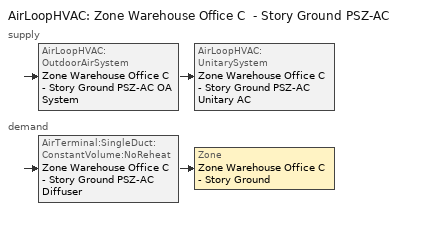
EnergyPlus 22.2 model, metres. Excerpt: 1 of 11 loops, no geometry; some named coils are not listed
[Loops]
AirLoopHVAC 'Zone Warehouse Office C  - Story Ground PSZ-AC'
 supply: AirLoopHVAC:OutdoorAirSystem 'Zone Warehouse Office C  - Story Ground PSZ-AC OA System' > AirLoopHVAC:UnitarySystem 'Zone Warehouse Office C  - Story Ground PSZ-AC Unitary AC'
 demand: AirTerminal:SingleDuct:ConstantVolume:NoReheat 'Zone Warehouse Office C  - Story Ground PSZ-AC Diffuser' > Zone 'Zone Warehouse Office C  - Story Ground'
[ZoneControl:Thermostat]
Zone Warehouse Office C  - Story Ground Thermostat: Zone or ZoneList=Zone Warehouse Office C  - Story Ground; Control Type Schedule=Zone Warehouse Office C  - Story Ground Thermostat Schedule; Control 1=Warehouse Office - 90.1-2016 Thermostat 2; Temperature Difference Between Cutout And Setpoint {deltaC}=0
[ThermostatSetpoint:DualSetpoint]
Warehouse Office - 90.1-2016 Thermostat 2: Heating Setpoint Temperature Schedule=Warehouse HtgSetp; Cooling Setpoint Temperature Schedule=Warehouse ClgSetp
[Zone equipment]
Zone Warehouse Office C  - Story Ground: Zone Warehouse Office C  - Story Ground PSZ-AC Diffuser
[Sizing:Zone]
Zone Warehouse Office C  - Story Ground: Zone Cooling Design Supply Air Temperature Input Method=SupplyAirTemperature; Zone Cooling Design Supply Air Temperature {C}=12.7778; Zone Cooling Design Supply Air Temperature Difference {deltaC}=11.11; Zone Heating Design Supply Air Temperature Input Method=SupplyAirTemperature; Zone Heating Design Supply Air Temperature {C}=50; Zone Heating Design Supply Air Temperature Difference {deltaC}=11.11; Zone Cooling Design Supply Air Humidity Ratio {kgWater/kgDryAir}=0.0085; Zone Heating Design Supply Air Humidity Ratio {kgWater/kgDryAir}=0.008; Design Specification Outdoor Air Object=Zone Warehouse Office C  - Story Ground DSOA Space List; Cooling Design Air Flow Method=DesignDay; Cooling Design Air Flow Rate {m3/s}=0; Cooling Minimum Air Flow per Zone Floor Area {m3/s-m2}=0.000762; Cooling Minimum Air Flow {m3/s}=0; Cooling Minimum Air Flow Fraction=0; Heating Design Air Flow Method=DesignDay; Heating Design Air Flow Rate {m3/s}=0; Heating Maximum Air Flow per Zone Floor Area {m3/s-m2}=0.002032; Heating Maximum Air Flow {m3/s}=0.141576; Heating Maximum Air Flow Fraction=0.3; Account for Dedicated Outdoor Air System=No; Zone Load Sizing Method=Sensible Load Only No Latent Load; Zone Latent Cooling Design Supply Air Humidity Ratio Input Method=HumidityRatioDifference; Zone Cooling Design Supply Air Humidity Ratio Difference {kgWater/kgDryAir}=0.005; Zone Latent Heating Design Supply Air Humidity Ratio Input Method=HumidityRatioDifference; Zone Humidification Design Supply Air Humidity Ratio Difference {kgWater/kgDryAir}=0.005
[DesignSpecification:OutdoorAir]
Warehouse Office Ventilation: Outdoor Air Method=Sum; Outdoor Air Flow per Person {m3/s-person}=0.00235974; Outdoor Air Flow per Zone Floor Area {m3/s-m2}=0.0003048; Outdoor Air Flow per Zone {m3/s}=0; Outdoor Air Flow Air Changes per Hour {1/hr}=0
[DesignSpecification:OutdoorAir:SpaceList]
Zone Warehouse Office C  - Story Ground DSOA Space List: Space Name 1=Warehouse Office C  - Story Ground; Space Design Specification Outdoor Air Object Name 1=Warehouse Office Ventilation
[AirTerminal:SingleDuct:ConstantVolume:NoReheat]
Zone Warehouse Office C  - Story Ground PSZ-AC Diffuser: Availability Schedule=Always On Discrete; Maximum Air Flow Rate {m3/s}=AutoSize
[Controller:MechanicalVentilation]
Controller Mechanical Ventilation 9: Availability Schedule=Zone Warehouse Office C  - Story Ground PSZ-AC Occ Sch; Demand Controlled Ventilation=No; System Outdoor Air Method=ZoneSum; Zone or ZoneList Name 1=Zone Warehouse Office C  - Story Ground; Design Specification Outdoor Air Object Name 1=Warehouse Office Ventilation
[AirLoopHVAC]
Zone Warehouse Office C  - Story Ground PSZ-AC: Design Supply Air Flow Rate {m3/s}=AutoSize; Design Return Air Flow Fraction of Supply Air Flow=1
[Sizing:System]
Zone Warehouse Office C  - Story Ground PSZ-AC: Type of Load to Size On=Sensible; Design Outdoor Air Flow Rate {m3/s}=Autosize; Central Heating Maximum System Air Flow Ratio=1; Preheat Design Temperature {C}=7.22222; Preheat Design Humidity Ratio {kgWater/kgDryAir}=0.008; Precool Design Temperature {C}=12.7778; Precool Design Humidity Ratio {kgWater/kgDryAir}=0.008; Central Cooling Design Supply Air Temperature {C}=12.7778; Central Heating Design Supply Air Temperature {C}=50; Type of Zone Sum to Use=Coincident; 100% Outdoor Air in Cooling=No; 100% Outdoor Air in Heating=No; Central Cooling Design Supply Air Humidity Ratio {kgWater/kgDryAir}=0.0085; Central Heating Design Supply Air Humidity Ratio {kgWater/kgDryAir}=0.008; Cooling Supply Air Flow Rate Method=DesignDay; Cooling Supply Air Flow Rate {m3/s}=0; Cooling Supply Air Flow Rate Per Floor Area {m3/s-m2}=0.00996765; Cooling Fraction of Autosized Cooling Supply Air Flow Rate=1; Cooling Supply Air Flow Rate Per Unit Cooling Capacity {m3/s-W}=3.94755e-05; Heating Supply Air Flow Rate Method=DesignDay; Heating Supply Air Flow Rate {m3/s}=0; Heating Supply Air Flow Rate Per Floor Area {m3/s-m2}=0.00996765; Heating Fraction of Autosized Heating Supply Air Flow Rate=1; Heating Fraction of Autosized Cooling Supply Air Flow Rate=1; Heating Supply Air Flow Rate Per Unit Heating Capacity {m3/s-W}=3.15882e-05; System Outdoor Air Method=ZoneSum; Zone Maximum Outdoor Air Fraction=1; Cooling Design Capacity Method=CoolingDesignCapacity; Cooling Design Capacity {W}=Autosize; Cooling Design Capacity Per Floor Area {W/m2}=234.7; Fraction of Autosized Cooling Design Capacity=1; Heating Design Capacity Method=HeatingDesignCapacity; Heating Design Capacity {W}=Autosize; Heating Design Capacity Per Floor Area {W/m2}=157; Fraction of Autosized Heating Design Capacity=1; Central Cooling Capacity Control Method=OnOff; Occupant Diversity=Autosize
[Controller:OutdoorAir]
Zone Warehouse Office C  - Story Ground PSZ-AC OA System Controller: Minimum Outdoor Air Flow Rate {m3/s}=Autosize; Maximum Outdoor Air Flow Rate {m3/s}=Autosize; Economizer Control Type=NoEconomizer; Economizer Control Action Type=ModulateFlow; Economizer Maximum Limit Dry-Bulb Temperature {C}=28; Economizer Maximum Limit Enthalpy {J/kg}=64000; Lockout Type=LockoutWithHeating; Minimum Limit Type=FixedMinimum; Minimum Outdoor Air Schedule=Zone Warehouse Office C  - Story Ground PSZ-AC Occ Sch; Maximum Fraction of Outdoor Air Schedule=ZoneWarehouseOfficeCStoryGroundPSZACmaxOASch; Mechanical Ventilation Controller=Controller Mechanical Ventilation 9; High Humidity Control=No; Control High Indoor Humidity Based on Outdoor Humidity Ratio=Yes; Heat Recovery Bypass Control Type=BypassWhenWithinEconomizerLimits
[SetpointManager:MixedAir]
Zone Warehouse Office C  - Story Ground PSZ-AC Mixed Air Node OS Default SPM: Control Variable=Temperature; Setpoint Node or NodeList=Zone Warehouse Office C  - Story Ground PSZ-AC Mixed Air Node
[AirLoopHVAC:UnitarySystem]
Zone Warehouse Office C  - Story Ground PSZ-AC Unitary AC: Control Type=Load; Controlling Zone or Thermostat Location=Zone Warehouse Office C  - Story Ground; Dehumidification Control Type=None; Availability Schedule=Outage Availability Schedule; Supply Fan=Zone Warehouse Office C  - Story Ground PSZ-AC Fan; Fan Placement=DrawThrough; Supply Air Fan Operating Mode Schedule=Zone Warehouse Office C  - Story Ground PSZ-AC Occ Sch; Heating Coil=Zone Warehouse Office C  - Story Ground PSZ-AC Water Htg Coil; DX Heating Coil Sizing Ratio=1; Cooling Coil=Zone Warehouse Office C  - Story Ground PSZ-AC 1spd DX AC Clg Coil 14kBtu/hr 14.0SEER; Use DOAS DX Cooling Coil=No; Minimum Supply Air Temperature {C}=2; Latent Load Control=SensibleOnlyLoadControl; Supplemental Heating Coil=Zone Warehouse Office C  - Story Ground PSZ-AC Electric Backup Htg Coil; Cooling Supply Air Flow Rate {m3/s}=Autosize; Heating Supply Air Flow Rate {m3/s}=Autosize; No Load Supply Air Flow Rate {m3/s}=Autosize; Maximum Supply Air Temperature {C}=80; Maximum Outdoor Dry-Bulb Temperature for Supplemental Heater Operation {C}=21; Maximum Cycling Rate {cycles/hr}=2.5; Heat Pump Time Constant {s}=60; Fraction of On-Cycle Power Use=0.01; Heat Pump Fan Delay Time {s}=60; Ancillary On-Cycle Electric Power {W}=0; Ancillary Off-Cycle Electric Power {W}=0
[Fan:OnOff]
Zone Warehouse Office C  - Story Ground PSZ-AC Fan: Availability Schedule=Always On Discrete; Fan Total Efficiency=0.55575; Pressure Rise {Pa}=622.722; Maximum Flow Rate {m3/s}=Autosize; Motor Efficiency=0.855; Motor In Airstream Fraction=1; Fan Power Ratio Function of Speed Ratio Curve=Fan On Off Power Curve 8; Fan Efficiency Ratio Function of Speed Ratio Curve=Fan On Off Efficiency Curve 8
[Coil:Cooling:DX:SingleSpeed]
Zone Warehouse Office C  - Story Ground PSZ-AC 1spd DX AC Clg Coil 14kBtu/hr 14.0SEER: Availability Schedule=Always On Discrete; Gross Rated Total Cooling Capacity {W}=Autosize; Gross Rated Sensible Heat Ratio=Autosize; Gross Rated Cooling COP {W/W}=4.11713; Rated Air Flow Rate {m3/s}=Autosize; Rated Evaporator Fan Power Per Volume Flow Rate 2017 {W/(m3/s)}=773.3; Rated Evaporator Fan Power Per Volume Flow Rate 2023 {W/(m3/s)}=934.4; Total Cooling Capacity Function of Temperature Curve=PSZ-AC_Unitary_PackagecoolCapFT; Total Cooling Capacity Function of Flow Fraction Curve=PSZ-AC_Unitary_PackagecoolFFF; Energy Input Ratio Function of Temperature Curve=PSZ-AC DX Unitary Package EIRFT; Energy Input Ratio Function of Flow Fraction Curve=PSZ-AC_Unitary_PackagecoolEIRFFF; Part Load Fraction Correlation Curve=PSZ-AC_Unitary_PackagecoolPLR; Minimum Outdoor Dry-Bulb Temperature for Compressor Operation {C}=-25; Nominal Time for Condensate Removal to Begin {s}=0; Ratio of Initial Moisture Evaporation Rate and Steady State Latent Capacity=0; Maximum Cycling Rate {cycles/hr}=0; Latent Capacity Time Constant {s}=0; Condenser Type=AirCooled; Evaporative Condenser Effectiveness=0.9; Evaporative Condenser Air Flow Rate {m3/s}=Autosize; Evaporative Condenser Pump Rated Power Consumption {W}=Autosize; Crankcase Heater Capacity {W}=0; Maximum Outdoor Dry-Bulb Temperature for Crankcase Heater Operation {C}=10; Basin Heater Capacity {W/K}=0; Basin Heater Setpoint Temperature {C}=2
[Coil:Heating:Electric]
Zone Warehouse Office C  - Story Ground PSZ-AC Electric Backup Htg Coil: Availability Schedule=Always On Discrete; Efficiency=1; Nominal Capacity {W}=Autosize
[SetpointManager:SingleZone:Reheat]
Zone Warehouse Office C  - Story Ground Setpoint Manager SZ Reheat: Control Variable=Temperature; Minimum Supply Air Temperature {C}=12.7778; Maximum Supply Air Temperature {C}=50; Control Zone=Zone Warehouse Office C  - Story Ground; Setpoint Node or NodeList=Zone Warehouse Office C  - Story Ground PSZ-AC Supply Outlet Node
[Schedule:Day:Interval]
Warehouse HtgSetp Sun Day: Average, 24:00, 15.6
autogen Warehouse HtgSetp 2_day_sch; Warehouse HtgSetp Default: Average, 06:00, 15.6, 18:00, 21.1, 24:00, 15.6
Warehouse HtgSetp Sat Day: Average, 22:00, 15.6, 24:00, 21.1
Warehouse HtgSetp Summer Design Day; Warehouse HtgSetp Winter Design Day: No, 06:00, 15.6, 07:00, 17.8, 08:00, 20, 18:00, 21, 24:00, 15.6
Warehouse ClgSetp Default: Average, 06:00, 68.5071, 18:00, 67.7831, 24:00, 68.1451
Warehouse ClgSetp Summer Design Day; Warehouse ClgSetp Winter Design Day: No, 06:00, 29.4, 07:00, 27.8, 08:00, 25.6, 18:00, 23.9, 24:00, 29.4
Zone Warehouse Office C  - Story Ground PSZ-AC Occ Sch Sunday: No, 24:00, 0
Zone Warehouse Office C  - Story Ground PSZ-AC Occ Sch Saturday; Zone Warehouse Office C  - Story Ground PSZ-AC Occ Sch Default: No, 06:50, 0, 18:00, 1, 24:00, 0
Schedule Day 60; Schedule Day 61; Schedule Day 62; Schedule Day 63; Schedule Day 64; Schedule Day 65; Schedule Day 66; Schedule Day 2; Schedule Day 3; Schedule Day 4; Schedule Day 5; Schedule Day 6; Schedule Day 7: No, 01:00, 0, 02:00, 0, 03:00, 0, 04:00, 0, 05:00, 0, 06:00, 0, 07:00, 0, 08:00, 0, 09:00, 0, 10:00, 0, 11:00, 0, 12:00, 0, 13:00, 0, 14:00, 0, 15:00, 0, 16:00, 0, 17:00, 0, 18:00, 0, 19:00, 0, 20:00, 0, 21:00, 0, 22:00, 0, 23:00, 0, 24:00, 0
Schedule Day 67: No, 01:00, 0, 02:00, 0, 03:00, 0, 04:00, 0, 05:00, 0, 06:00, 0, 07:00, 1, 08:00, 1, 09:00, 1, 10:00, 1, 11:00, 1, 12:00, 1, 13:00, 1, 14:00, 1, 15:00, 1, 16:00, 1, 17:00, 1, 18:00, 1, 19:00, 0, 20:00, 0, 21:00, 0, 22:00, 0, 23:00, 0, 24:00, 0
Zone Warehouse Office C  - Story Ground PSZ-AC Occ Sch Summer Design Day; Zone Warehouse Office C  - Story Ground PSZ-AC Occ Sch Winter Design Day: No, 24:00, 1
Schedule Day 1: No, 01:00, 0.7, 02:00, 0.7, 03:00, 0.7, 04:00, 0.7, 05:00, 0.7, 06:00, 0, 07:00, 0, 08:00, 0, 09:00, 0, 10:00, 0, 11:00, 0, 12:00, 0, 13:00, 0, 14:00, 0, 15:00, 0, 16:00, 0, 17:00, 0, 18:00, 0, 19:00, 0, 20:00, 0, 21:00, 0, 22:00, 0, 23:00, 0, 24:00, 0
Schedule Day 8: No, 01:00, 0.7, 02:00, 0.7, 03:00, 0.7, 04:00, 0.7, 05:00, 0.7, 06:00, 0.7, 07:00, 0.7, 08:00, 0.7, 09:00, 0.7, 10:00, 0.7, 11:00, 0.7, 12:00, 0.7, 13:00, 0.7, 14:00, 0.7, 15:00, 0.7, 16:00, 0.7, 17:00, 0.7, 18:00, 0.7, 19:00, 0.7, 20:00, 0.7, 21:00, 0.7, 22:00, 0.7, 23:00, 0.7, 24:00, 0.7
ZoneWarehouseOfficeCStoryGroundPSZACmaxOASchDefault: No, 24:00, 0.7
[Schedule:Week:Daily]
Warehouse HtgSetp Week Rule - Jan1-Mar4: Warehouse HtgSetp Sun Day, autogen Warehouse HtgSetp 2_day_sch, Warehouse HtgSetp Default, Warehouse HtgSetp Default, Warehouse HtgSetp Default, Warehouse HtgSetp Default, Warehouse HtgSetp Sat Day, Warehouse HtgSetp Default, Warehouse HtgSetp Summer Design Day, Warehouse HtgSetp Winter Design Day, Warehouse HtgSetp Default, Warehouse HtgSetp Default
Warehouse HtgSetp Week Rule - Mar5-Dec31: Warehouse HtgSetp Sun Day, Warehouse HtgSetp Default, Warehouse HtgSetp Default, Warehouse HtgSetp Default, Warehouse HtgSetp Default, Warehouse HtgSetp Default, Warehouse HtgSetp Sat Day, Warehouse HtgSetp Default, Warehouse HtgSetp Summer Design Day, Warehouse HtgSetp Winter Design Day, Warehouse HtgSetp Default, Warehouse HtgSetp Default
Warehouse ClgSetp Week Rule - Jan1-Dec31: Warehouse ClgSetp Default, Warehouse ClgSetp Default, Warehouse ClgSetp Default, Warehouse ClgSetp Default, Warehouse ClgSetp Default, Warehouse ClgSetp Default, Warehouse ClgSetp Default, Warehouse ClgSetp Default, Warehouse ClgSetp Summer Design Day, Warehouse ClgSetp Winter Design Day, Warehouse ClgSetp Default, Warehouse ClgSetp Default
Zone Warehouse Office C  - Story Ground PSZ-AC Occ Sch Week Rule - Jan1-Apr29; Zone Warehouse Office C  - Story Ground PSZ-AC Occ Sch Week Rule - May14-Dec31: Zone Warehouse Office C  - Story Ground PSZ-AC Occ Sch Sunday, Zone Warehouse Office C  - Story Ground PSZ-AC Occ Sch Saturday, Zone Warehouse Office C  - Story Ground PSZ-AC Occ Sch Saturday, Zone Warehouse Office C  - Story Ground PSZ-AC Occ Sch Saturday, Zone Warehouse Office C  - Story Ground PSZ-AC Occ Sch Default, Zone Warehouse Office C  - Story Ground PSZ-AC Occ Sch Saturday, Zone Warehouse Office C  - Story Ground PSZ-AC Occ Sch Saturday, Zone Warehouse Office C  - Story Ground PSZ-AC Occ Sch Default, Zone Warehouse Office C  - Story Ground PSZ-AC Occ Sch Summer Design Day, Zone Warehouse Office C  - Story Ground PSZ-AC Occ Sch Winter Design Day, Zone Warehouse Office C  - Story Ground PSZ-AC Occ Sch Default, Zone Warehouse Office C  - Story Ground PSZ-AC Occ Sch Default
Zone Warehouse Office C  - Story Ground PSZ-AC Occ Sch Week Rule - Apr30-May6: Zone Warehouse Office C  - Story Ground PSZ-AC Occ Sch Sunday, Zone Warehouse Office C  - Story Ground PSZ-AC Occ Sch Saturday, Zone Warehouse Office C  - Story Ground PSZ-AC Occ Sch Saturday, Zone Warehouse Office C  - Story Ground PSZ-AC Occ Sch Saturday, Schedule Day 60, Schedule Day 61, Schedule Day 62, Zone Warehouse Office C  - Story Ground PSZ-AC Occ Sch Default, Zone Warehouse Office C  - Story Ground PSZ-AC Occ Sch Summer Design Day, Zone Warehouse Office C  - Story Ground PSZ-AC Occ Sch Winter Design Day, Zone Warehouse Office C  - Story Ground PSZ-AC Occ Sch Default, Zone Warehouse Office C  - Story Ground PSZ-AC Occ Sch Default
Zone Warehouse Office C  - Story Ground PSZ-AC Occ Sch Week Rule - May7-May13: Schedule Day 63, Schedule Day 64, Schedule Day 65, Schedule Day 66, Schedule Day 67, Zone Warehouse Office C  - Story Ground PSZ-AC Occ Sch Saturday, Zone Warehouse Office C  - Story Ground PSZ-AC Occ Sch Saturday, Zone Warehouse Office C  - Story Ground PSZ-AC Occ Sch Default, Zone Warehouse Office C  - Story Ground PSZ-AC Occ Sch Summer Design Day, Zone Warehouse Office C  - Story Ground PSZ-AC Occ Sch Winter Design Day, Zone Warehouse Office C  - Story Ground PSZ-AC Occ Sch Default, Zone Warehouse Office C  - Story Ground PSZ-AC Occ Sch Default
ZoneWarehouseOfficeCStoryGroundPSZACmaxOASch Week Rule - Jan1-Apr29; ZoneWarehouseOfficeCStoryGroundPSZACmaxOASch Week Rule - May14-Dec31: ZoneWarehouseOfficeCStoryGroundPSZACmaxOASchDefault, ZoneWarehouseOfficeCStoryGroundPSZACmaxOASchDefault, ZoneWarehouseOfficeCStoryGroundPSZACmaxOASchDefault, ZoneWarehouseOfficeCStoryGroundPSZACmaxOASchDefault, ZoneWarehouseOfficeCStoryGroundPSZACmaxOASchDefault, ZoneWarehouseOfficeCStoryGroundPSZACmaxOASchDefault, ZoneWarehouseOfficeCStoryGroundPSZACmaxOASchDefault, ZoneWarehouseOfficeCStoryGroundPSZACmaxOASchDefault, ZoneWarehouseOfficeCStoryGroundPSZACmaxOASchDefault, ZoneWarehouseOfficeCStoryGroundPSZACmaxOASchDefault, ZoneWarehouseOfficeCStoryGroundPSZACmaxOASchDefault, ZoneWarehouseOfficeCStoryGroundPSZACmaxOASchDefault
ZoneWarehouseOfficeCStoryGroundPSZACmaxOASch Week Rule - Apr30-May6: ZoneWarehouseOfficeCStoryGroundPSZACmaxOASchDefault, ZoneWarehouseOfficeCStoryGroundPSZACmaxOASchDefault, ZoneWarehouseOfficeCStoryGroundPSZACmaxOASchDefault, ZoneWarehouseOfficeCStoryGroundPSZACmaxOASchDefault, Schedule Day 1, Schedule Day 2, Schedule Day 3, ZoneWarehouseOfficeCStoryGroundPSZACmaxOASchDefault, ZoneWarehouseOfficeCStoryGroundPSZACmaxOASchDefault, ZoneWarehouseOfficeCStoryGroundPSZACmaxOASchDefault, ZoneWarehouseOfficeCStoryGroundPSZACmaxOASchDefault, ZoneWarehouseOfficeCStoryGroundPSZACmaxOASchDefault
ZoneWarehouseOfficeCStoryGroundPSZACmaxOASch Week Rule - May7-May13: Schedule Day 4, Schedule Day 5, Schedule Day 6, Schedule Day 7, Schedule Day 8, ZoneWarehouseOfficeCStoryGroundPSZACmaxOASchDefault, ZoneWarehouseOfficeCStoryGroundPSZACmaxOASchDefault, ZoneWarehouseOfficeCStoryGroundPSZACmaxOASchDefault, ZoneWarehouseOfficeCStoryGroundPSZACmaxOASchDefault, ZoneWarehouseOfficeCStoryGroundPSZACmaxOASchDefault, ZoneWarehouseOfficeCStoryGroundPSZACmaxOASchDefault, ZoneWarehouseOfficeCStoryGroundPSZACmaxOASchDefault
[Schedule:Year]
Warehouse HtgSetp: Warehouse HtgSetp Week Rule - Jan1-Mar4, 1, 1, 3, 4, Warehouse HtgSetp Week Rule - Mar5-Dec31, 3, 5, 12, 31
Warehouse ClgSetp: Warehouse ClgSetp Week Rule - Jan1-Dec31, 1, 1, 12, 31
Zone Warehouse Office C  - Story Ground PSZ-AC Occ Sch: Zone Warehouse Office C  - Story Ground PSZ-AC Occ Sch Week Rule - Jan1-Apr29, 1, 1, 4, 29, Zone Warehouse Office C  - Story Ground PSZ-AC Occ Sch Week Rule - Apr30-May6, 4, 30, 5, 6, Zone Warehouse Office C  - Story Ground PSZ-AC Occ Sch Week Rule - May7-May13, 5, 7, 5, 13, Zone Warehouse Office C  - Story Ground PSZ-AC Occ Sch Week Rule - May14-Dec31, 5, 14, 12, 31
ZoneWarehouseOfficeCStoryGroundPSZACmaxOASch: ZoneWarehouseOfficeCStoryGroundPSZACmaxOASch Week Rule - Jan1-Apr29, 1, 1, 4, 29, ZoneWarehouseOfficeCStoryGroundPSZACmaxOASch Week Rule - Apr30-May6, 4, 30, 5, 6, ZoneWarehouseOfficeCStoryGroundPSZACmaxOASch Week Rule - May7-May13, 5, 7, 5, 13, ZoneWarehouseOfficeCStoryGroundPSZACmaxOASch Week Rule - May14-Dec31, 5, 14, 12, 31
[Schedule:Compact]
Outage Availability Schedule: Through: 01/01, For: AllDays, Until: 24:00, 1, Through: 01/02, For: AllDays, Until: 24:00, 1, Through: 01/03, For: AllDays, Until: 24:00, 1, Through: 01/04, For: AllDays, Until: 24:00, 1, Through: 01/05, For: AllDays, Until: 24:00, 1, Through: 01/06, For: AllDays, Until: 24:00, 1, Through: 01/07, For: AllDays, Until: 24:00, 1, Through: 01/08, For: AllDays, Until: 24:00, 1, Through: 01/09, For: AllDays, Until: 24:00, 1, Through: 01/10, For: AllDays, Until: 24:00, 1, Through: 01/11, For: AllDays, Until: 24:00, 1, Through: 01/12, For: AllDays, Until: 24:00, 1, Through: 01/13, For: AllDays, Until: 24:00, 1, Through: 01/14, For: AllDays, Until: 24:00, 1, Through: 01/15, For: AllDays, Until: 24:00, 1, Through: 01/16, For: AllDays, Until: 24:00, 1, Through: 01/17, For: AllDays, Until: 24:00, 1, Through: 01/18, For: AllDays, Until: 24:00, 1, Through: 01/19, For: AllDays, Until: 24:00, 1, Through: 01/20, For: AllDays, Until: 24:00, 1, Through: 01/21, For: AllDays, Until: 24:00, 1, Through: 01/22, For: AllDays, Until: 24:00, 1, Through: 01/23, For: AllDays, Until: 24:00, 1, Through: 01/24, For: AllDays, Until: 24:00, 1, Through: 01/25, For: AllDays, Until: 24:00, 1, Through: 01/26, For: AllDays, Until: 24:00, 1, Through: 01/27, For: AllDays, Until: 24:00, 1, Through: 01/28, For: AllDays, Until: 24:00, 1, Through: 01/29, For: AllDays, Until: 24:00, 1, Through: 01/30, For: AllDays, Until: 24:00, 1, Through: 01/31, For: AllDays, Until: 24:00, 1, Through: 02/01, For: AllDays, Until: 24:00, 1, Through: 02/02, For: AllDays, Until: 24:00, 1, Through: 02/03, For: AllDays, Until: 24:00, 1, Through: 02/04, For: AllDays, Until: 24:00, 1, Through: 02/05, For: AllDays, Until: 24:00, 1, Through: 02/06, For: AllDays, Until: 24:00, 1, Through: 02/07, For: AllDays, Until: 24:00, 1, Through: 02/08, For: AllDays, Until: 24:00, 1, Through: 02/09, For: AllDays, Until: 24:00, 1, Through: 02/10, For: AllDays, Until: 24:00, 1, Through: 02/11, For: AllDays, Until: 24:00, 1, Through: 02/12, For: AllDays, Until: 24:00, 1, Through: 02/13, For: AllDays, Until: 24:00, 1, Through: 02/14, For: AllDays, Until: 24:00, 1, Through: 02/15, For: AllDays, Until: 24:00, 1, Through: 02/16, For: AllDays, Until: 24:00, 1, Through: 02/17, For: AllDays, Until: 24:00, 1, Through: 02/18, For: AllDays, Until: 24:00, 1, Through: 02/19, For: AllDays, Until: 24:00, 1, Through: 02/20, For: AllDays, Until: 24:00, 1, Through: 02/21, For: AllDays, Until: 24:00, 1, Through: 02/22, For: AllDays, Until: 24:00, 1, Through: 02/23, For: AllDays, Until: 24:00, 1, Through: 02/24, For: AllDays, Until: 24:00, 1, Through: 02/25, For: AllDays, Until: 24:00, 1, Through: 02/26, For: AllDays, Until: 24:00, 1, Through: 02/27, For: AllDays, Until: 24:00, 1, Through: 02/28, For: AllDays, Until: 24:00, 1, Through: 03/01, For: AllDays, Until: 24:00, 1, Through: 03/02, For: AllDays, Until: 24:00, 1, Through: 03/03, For: AllDays, Until: 24:00, 1, Through: 03/04, For: AllDays, Until: 24:00, 1, Through: 03/05, For: AllDays, Until: 24:00, 1, Through: 03/06, For: AllDays, Until: 24:00, 1, Through: 03/07, For: AllDays, Until: 24:00, 1, Through: 03/08, For: AllDays, Until: 24:00, 1, Through: 03/09, For: AllDays, Until: 24:00, 1, Through: 03/10, For: AllDays, Until: 24:00, 1, Through: 03/11, For: AllDays, Until: 24:00, 1, Through: 03/12, For: AllDays, Until: 24:00, 1, Through: 03/13, For: AllDays, Until: 24:00, 1, Through: 03/14, For: AllDays, Until: 24:00, 1, Through: 03/15, For: AllDays, Until: 24:00, 1, Through: 03/16, For: AllDays, Until: 24:00, 1, Through: 03/17, For: AllDays, Until: 24:00, 1, Through: 03/18, For: AllDays, Until: 24:00, 1, Through: 03/19, For: AllDays, Until: 24:00, 1, Through: 03/20, For: AllDays, Until: 24:00, 1, Through: 03/21, For: AllDays, Until: 24:00, 1, Through: 03/22, For: AllDays, Until: 24:00, 1, Through: 03/23, For: AllDays, Until: 24:00, 1, Through: 03/24, For: AllDays, Until: 24:00, 1, Through: 03/25, For: AllDays, Until: 24:00, 1, Through: 03/26, For: AllDays, Until: 24:00, 1, Through: 03/27, For: AllDays, Until: 24:00, 1, Through: 03/28, For: AllDays, Until: 24:00, 1, Through: 03/29, For: AllDays, Until: 24:00, 1, Through: 03/30, For: AllDays, Until: 24:00, 1, Through: 03/31, For: AllDays, Until: 24:00, 1, Through: 04/01, For: AllDays, Until: 24:00, 1, Through: 04/02, For: AllDays, Until: 24:00, 1, Through: 04/03, For: AllDays, Until: 24:00, 1, Through: 04/04, For: AllDays, Until: 24:00, 1, Through: 04/05, For: AllDays, Until: 24:00, 1, Through: 04/06, For: AllDays, Until: 24:00, 1, Through: 04/07, For: AllDays, Until: 24:00, 1, Through: 04/08, For: AllDays, Until: 24:00, 1, Through: 04/09, For: AllDays, Until: 24:00, 1, Through: 04/10, For: AllDays, Until: 24:00, 1, Through: 04/11, For: AllDays, Until: 24:00, 1, Through: 04/12, For: AllDays, Until: 24:00, 1, Through: 04/13, For: AllDays, Until: 24:00, 1, Through: 04/14, For: AllDays, Until: 24:00, 1, Through: 04/15, For: AllDays, Until: 24:00, 1, Through: 04/16, For: AllDays, Until: 24:00, 1, Through: 04/17, For: AllDays, Until: 24:00, 1, Through: 04/18, For: AllDays, Until: 24:00, 1, Through: 04/19, For: AllDays, Until: 24:00, 1, Through: 04/20, For: AllDays, Until: 24:00, 1, Through: 04/21, For: AllDays, Until: 24:00, 1, Through: 04/22, For: AllDays, Until: 24:00, 1, Through: 04/23, For: AllDays, Until: 24:00, 1, Through: 04/24, For: AllDays, Until: 24:00, 1, Through: 04/25, For: AllDays, Until: 24:00, 1, Through: 04/26, For: AllDays, Until: 24:00, 1, Through: 04/27, For: AllDays, Until: 24:00, 1, Through: 04/28, For: AllDays, Until: 24:00, 1, Through: 04/29, For: AllDays, Until: 24:00, 1, Through: 04/30, For: AllDays, Until: 24:00, 1, Through: 05/01, For: AllDays, Until: 24:00, 1, Through: 05/02, For: AllDays, Until: 24:00, 1, Through: 05/03, For: AllDays, Until: 24:00, 1, Through: 05/04, For: AllDays, Until: 05:00, 1, Until: 24:00, 0, Through: 05/05, For: AllDays, Until: 24:00, 0, Through: 05/06, For: AllDays, Until: 24:00, 0, Through: 05/07, For: AllDays, Until: 24:00, 0, Through: 05/08, For: AllDays, Until: 24:00, 0, Through: 05/09, For: AllDays, Until: 24:00, 0, Through: 05/10, For: AllDays, Until: 23:00, 0, Until: 24:00, 1, Through: 05/11, For: AllDays, Until: 24:00, 1, Through: 05/12, For: AllDays, Until: 24:00, 1, Through: 05/13, For: AllDays, Until: 24:00, 1, Through: 05/14, For: AllDays, Until: 24:00, 1, Through: 05/15, For: AllDays, Until: 24:00, 1, Through: 05/16, For: AllDays, Until: 24:00, 1, Through: 05/17, For: AllDays, Until: 24:00, 1, Through: 05/18, For: AllDays, Until: 24:00, 1, Through: 05/19, For: AllDays, Until: 24:00, 1, Through: 05/20, For: AllDays, Until: 24:00, 1, Through: 05/21, For: AllDays, Until: 24:00, 1, Through: 05/22, For: AllDays, Until: 24:00, 1, Through: 05/23, For: AllDays, Until: 24:00, 1, Through: 05/24, For: AllDays, Until: 24:00, 1, Through: 05/25, For: AllDays, Until: 24:00, 1, Through: 05/26, For: AllDays, Until: 24:00, 1, Through: 05/27, For: AllDays, Until: 24:00, 1, Through: 05/28, For: AllDays, Until: 24:00, 1, Through: 05/29, For: AllDays, Until: 24:00, 1, Through: 05/30, For: AllDays, Until: 24:00, 1, Through: 05/31, For: AllDays, Until: 24:00, 1, Through: 06/01, For: AllDays, Until: 24:00, 1, Through: 06/02, For: AllDays, Until: 24:00, 1, Through: 06/03, For: AllDays, Until: 24:00, 1, Through: 06/04, For: AllDays, Until: 24:00, 1, Through: 06/05, For: AllDays, Until: 24:00, 1, Through: 06/06, For: AllDays, Until: 24:00, 1, Through: 06/07, For: AllDays, Until: 24:00, 1, Through: 06/08, For: AllDays, Until: 24:00, 1, Through: 06/09, For: AllDays, Until: 24:00, 1, Through: 06/10, For: AllDays, Until: 24:00, 1, Through: 06/11, For: AllDays, Until: 24:00, 1, Through: 06/12, For: AllDays, Until: 24:00, 1, Through: 06/13, For: AllDays, Until: 24:00, 1, Through: 06/14, For: AllDays, Until: 24:00, 1, Through: 06/15, For: AllDays, Until: 24:00, 1, Through: 06/16, For: AllDays, Until: 24:00, 1, Through: 06/17, For: AllDays, Until: 24:00, 1, Through: 06/18, For: AllDays, Until: 24:00, 1, Through: 06/19, For: AllDays, Until: 24:00, 1, Through: 06/20, For: AllDays, Until: 24:00, 1, Through: 06/21, For: AllDays, Until: 24:00, 1, Through: 06/22, For: AllDays, Until: 24:00, 1, Through: 06/23, For: AllDays, Until: 24:00, 1, Through: 06/24, For: AllDays, Until: 24:00, 1, Through: 06/25, For: AllDays, Until: 24:00, 1, Through: 06/26, For: AllDays, Until: 24:00, 1, Through: 06/27, For: AllDays, Until: 24:00, 1, Through: 06/28, For: AllDays, Until: 24:00, 1, Through: 06/29, For: AllDays, Until: 24:00, 1, Through: 06/30, For: AllDays, Until: 24:00, 1, Through: 07/01, For: AllDays, Until: 24:00, 1, Through: 07/02, For: AllDays, Until: 24:00, 1, Through: 07/03, For: AllDays, Until: 24:00, 1, Through: 07/04, For: AllDays, Until: 24:00, 1, Through: 07/05, For: AllDays, Until: 24:00, 1, Through: 07/06, For: AllDays, Until: 24:00, 1, Through: 07/07, For: AllDays, Until: 24:00, 1, Through: 07/08, For: AllDays, Until: 24:00, 1, Through: 07/09, For: AllDays, Until: 24:00, 1, Through: 07/10, For: AllDays, Until: 24:00, 1, Through: 07/11, For: AllDays, Until: 24:00, 1, Through: 07/12, For: AllDays, Until: 24:00, 1, Through: 07/13, For: AllDays, Until: 24:00, 1, Through: 07/14, For: AllDays, Until: 24:00, 1, Through: 07/15, For: AllDays, Until: 24:00, 1, Through: 07/16, For: AllDays, Until: 24:00, 1, Through: 07/17, For: AllDays, Until: 24:00, 1, Through: 07/18, For: AllDays, Until: 24:00, 1, Through: 07/19, For: AllDays, Until: 24:00, 1, Through: 07/20, For: AllDays, Until: 24:00, 1, Through: 07/21, For: AllDays, Until: 24:00, 1, Through: 07/22, For: AllDays, Until: 24:00, 1, Through: 07/23, For: AllDays, Until: 24:00, 1, Through: 07/24, For: AllDays, Until: 24:00, 1, Through: 07/25, For: AllDays, Until: 24:00, 1, Through: 07/26, For: AllDays, Until: 24:00, 1, Through: 07/27, For: AllDays, Until: 24:00, 1, Through: 07/28, For: AllDays, Until: 24:00, 1, Through: 07/29, For: AllDays, Until: 24:00, 1, Through: 07/30, For: AllDays, Until: 24:00, 1, Through: 07/31, For: AllDays, Until: 24:00, 1, Through: 08/01, For: AllDays, Until: 24:00, 1, Through: 08/02, For: AllDays, Until: 24:00, 1, Through: 08/03, For: AllDays, Until: 24:00, 1, Through: 08/04, For: AllDays, Until: 24:00, 1, Through: 08/05, For: AllDays, Until: 24:00, 1, Through: 08/06, For: AllDays, Until: 24:00, 1, Through: 08/07, For: AllDays, Until: 24:00, 1, Through: 08/08, For: AllDays, Until: 24:00, 1, Through: 08/09, For: AllDays, Until: 24:00, 1, Through: 08/10, For: AllDays, Until: 24:00, 1, Through: 08/11, For: AllDays, Until: 24:00, 1, Through: 08/12, For: AllDays, Until: 24:00, 1, Through: 08/13, For: AllDays, Until: 24:00, 1, Through: 08/14, For: AllDays, Until: 24:00, 1, Through: 08/15, For: AllDays, Until: 24:00, 1, Through: 08/16, For: AllDays, Until: 24:00, 1, Through: 08/17, For: AllDays, Until: 24:00, 1, Through: 08/18, For: AllDays, Until: 24:00, 1, Through: 08/19, For: AllDays, Until: 24:00, 1, Through: 08/20, For: AllDays, Until: 24:00, 1, Through: 08/21, For: AllDays, Until: 24:00, 1, Through: 08/22, For: AllDays, Until: 24:00, 1, Through: 08/23, For: AllDays, Until: 24:00, 1, Through: 08/24, For: AllDays, Until: 24:00, 1, Through: 08/25, For: AllDays, Until: 24:00, 1, Through: 08/26, For: AllDays, Until: 24:00, 1, Through: 08/27, For: AllDays, Until: 24:00, 1, Through: 08/28, For: AllDays, Until: 24:00, 1, Through: 08/29, For: AllDays, Until: 24:00, 1, Through: 08/30, For: AllDays, Until: 24:00, 1, Through: 08/31, For: AllDays, Until: 24:00, 1, Through: 09/01, For: AllDays, Until: 24:00, 1, Through: 09/02, For: AllDays, Until: 24:00, 1, Through: 09/03, For: AllDays, Until: 24:00, 1, Through: 09/04, For: AllDays, Until: 24:00, 1, Through: 09/05, For: AllDays, Until: 24:00, 1, Through: 09/06, For: AllDays, Until: 24:00, 1, Through: 09/07, For: AllDays, Until: 24:00, 1, Through: 09/08, For: AllDays, Until: 24:00, 1, Through: 09/09, For: AllDays, Until: 24:00, 1, Through: 09/10, For: AllDays, Until: 24:00, 1, Through: 09/11, For: AllDays, Until: 24:00, 1, Through: 09/12, For: AllDays, Until: 24:00, 1, Through: 09/13, For: AllDays, Until: 24:00, 1, Through: 09/14, For: AllDays, Until: 24:00, 1, Through: 09/15, For: AllDays, Until: 24:00, 1, Through: 09/16, For: AllDays, Until: 24:00, 1, Through: 09/17, For: AllDays, Until: 24:00, 1, Through: 09/18, For: AllDays, Until: 24:00, 1, Through: 09/19, For: AllDays, Until: 24:00, 1, Through: 09/20, For: AllDays, Until: 24:00, 1, Through: 09/21, For: AllDays, Until: 24:00, 1, Through: 09/22, For: AllDays, Until: 24:00, 1, Through: 09/23, For: AllDays, Until: 24:00, 1, Through: 09/24, For: AllDays, Until: 24:00, 1, Through: 09/25, For: AllDays, Until: 24:00, 1, Through: 09/26, For: AllDays, Until: 24:00, 1, Through: 09/27, For: AllDays, Until: 24:00, 1, Through: 09/28, For: AllDays, Until: 24:00, 1, Through: 09/29, For: AllDays, Until: 24:00, 1, Through: 09/30, For: AllDays, Until: 24:00, 1, Through: 10/01, For: AllDays, Until: 24:00, 1, Through: 10/02, For: AllDays, Until: 24:00, 1, Through: 10/03, For: AllDays, Until: 24:00, 1, Through: 10/04, For: AllDays, Until: 24:00, 1, Through: 10/05, For: AllDays, Until: 24:00, 1, Through: 10/06, For: AllDays, Until: 24:00, 1, Through: 10/07, For: AllDays, Until: 24:00, 1, Through: 10/08, For: AllDays, Until: 24:00, 1, Through: 10/09, For: AllDays, Until: 24:00, 1, Through: 10/10, For: AllDays, Until: 24:00, 1, Through: 10/11, For: AllDays, Until: 24:00, 1, Through: 10/12, For: AllDays, Until: 24:00, 1, Through: 10/13, For: AllDays, Until: 24:00, 1, Through: 10/14, For: AllDays, Until: 24:00, 1, Through: 10/15, For: AllDays, Until: 24:00, 1, Through: 10/16, For: AllDays, Until: 24:00, 1, Through: 10/17, For: AllDays, Until: 24:00, 1, Through: 10/18, For: AllDays, Until: 24:00, 1, Through: 10/19, For: AllDays, Until: 24:00, 1, Through: 10/20, For: AllDays, Until: 24:00, 1, Through: 10/21, For: AllDays, Until: 24:00, 1, Through: 10/22, For: AllDays, Until: 24:00, 1, Through: 10/23, For: AllDays, Until: 24:00, 1, Through: 10/24, For: AllDays, Until: 24:00, 1, Through: 10/25, For: AllDays, Until: 24:00, 1, Through: 10/26, For: AllDays, Until: 24:00, 1, Through: 10/27, For: AllDays, Until: 24:00, 1, Through: 10/28, For: AllDays, Until: 24:00, 1, Through: 10/29, For: AllDays, Until: 24:00, 1, Through: 10/30, For: AllDays, Until: 24:00, 1, Through: 10/31, For: AllDays, Until: 24:00, 1, Through: 11/01, For: AllDays, Until: 24:00, 1, Through: 11/02, For: AllDays, Until: 24:00, 1, Through: 11/03, For: AllDays, Until: 24:00, 1, Through: 11/04, For: AllDays, Until: 24:00, 1, Through: 11/05, For: AllDays, Until: 24:00, 1, Through: 11/06, For: AllDays, Until: 24:00, 1, Through: 11/07, For: AllDays, Until: 24:00, 1, Through: 11/08, For: AllDays, Until: 24:00, 1, Through: 11/09, For: AllDays, Until: 24:00, 1, Through: 11/10, For: AllDays, Until: 24:00, 1, Through: 11/11, For: AllDays, Until: 24:00, 1, Through: 11/12, For: AllDays, Until: 24:00, 1, Through: 11/13, For: AllDays, Until: 24:00, 1, Through: 11/14, For: AllDays, Until: 24:00, 1, Through: 11/15, For: AllDays, Until: 24:00, 1, Through: 11/16, For: AllDays, Until: 24:00, 1, Through: 11/17, For: AllDays, Until: 24:00, 1, Through: 11/18, For: AllDays, Until: 24:00, 1, Through: 11/19, For: AllDays, Until: 24:00, 1, Through: 11/20, For: AllDays, Until: 24:00, 1, Through: 11/21, For: AllDays, Until: 24:00, 1, Through: 11/22, For: AllDays, Until: 24:00, 1, Through: 11/23, For: AllDays, Until: 24:00, 1, Through: 11/24, For: AllDays, Until: 24:00, 1, Through: 11/25, For: AllDays, Until: 24:00, 1, Through: 11/26, For: AllDays, Until: 24:00, 1, Through: 11/27, For: AllDays, Until: 24:00, 1, Through: 11/28, For: AllDays, Until: 24:00, 1, Through: 11/29, For: AllDays, Until: 24:00, 1, Through: 11/30, For: AllDays, Until: 24:00, 1, Through: 12/01, For: AllDays, Until: 24:00, 1, Through: 12/02, For: AllDays, Until: 24:00, 1, Through: 12/03, For: AllDays, Until: 24:00, 1, Through: 12/04, For: AllDays, Until: 24:00, 1, Through: 12/05, For: AllDays, Until: 24:00, 1, Through: 12/06, For: AllDays, Until: 24:00, 1, Through: 12/07, For: AllDays, Until: 24:00, 1, Through: 12/08, For: AllDays, Until: 24:00, 1, Through: 12/09, For: AllDays, Until: 24:00, 1, Through: 12/10, For: AllDays, Until: 24:00, 1, Through: 12/11, For: AllDays, Until: 24:00, 1, Through: 12/12, For: AllDays, Until: 24:00, 1, Through: 12/13, For: AllDays, Until: 24:00, 1, Through: 12/14, For: AllDays, Until: 24:00, 1, Through: 12/15, For: AllDays, Until: 24:00, 1, Through: 12/16, For: AllDays, Until: 24:00, 1, Through: 12/17, For: AllDays, Until: 24:00, 1, Through: 12/18, For: AllDays, Until: 24:00, 1, Through: 12/19, For: AllDays, Until: 24:00, 1, Through: 12/20, For: AllDays, Until: 24:00, 1, Through: 12/21, For: AllDays, Until: 24:00, 1, Through: 12/22, For: AllDays, Until: 24:00, 1, Through: 12/23, For: AllDays, Until: 24:00, 1, Through: 12/24, For: AllDays, Until: 24:00, 1, Through: 12/25, For: AllDays, Until: 24:00, 1, Through: 12/26, For: AllDays, Until: 24:00, 1, Through: 12/27, For: AllDays, Until: 24:00, 1, Through: 12/28, For: AllDays, Until: 24:00, 1, Through: 12/29, For: AllDays, Until: 24:00, 1, Through: 12/30, For: AllDays, Until: 24:00, 1, Through: 12/31, For: AllDays, Until: 24:00, 1
Zone Warehouse Office C  - Story Ground Thermostat Schedule: Through: 12/31, For: AllDays, Until: 24:00, 4
[Schedule:Constant]
Always On Discrete: Hourly Value=1
[Curve:Exponent]
Fan On Off Power Curve 8: Coefficient1 Constant=1; Coefficient2 Constant=0; Coefficient3 Constant=0; Minimum Value of x {BasedOnField A2}=0; Maximum Value of x {BasedOnField A2}=1
[Curve:Cubic]
Fan On Off Efficiency Curve 8: Coefficient1 Constant=1; Coefficient2 x=0; Coefficient3 x**2=0; Coefficient4 x**3=0; Minimum Value of x {BasedOnField A2}=0; Maximum Value of x {BasedOnField A2}=1
[Curve:Biquadratic] Minimum Value of x {BasedOnField A2}=12.77778; Maximum Value of x {BasedOnField A2}=23.88889; Minimum Value of y {BasedOnField A3}=21.11111; Maximum Value of y {BasedOnField A3}=46.11111
Name | Coefficient1 Constant | Coefficient2 x | Coefficient3 x**2 | Coefficient4 y | Coefficient5 y**2 | Coefficient6 x*y
PSZ-AC_Unitary_PackagecoolCapFT | 0.766956 | 0.0107756 | -4.14703e-05 | 0.00134961 | -0.000261144 | 0.000457488
PSZ-AC DX Unitary Package EIRFT | 0.297145 | 0.0430933 | -0.000748766 | 0.00597727 | 0.000482112 | -0.000956448
[Curve:Quadratic]
Name | Coefficient1 Constant | Coefficient2 x | Coefficient3 x**2 | Minimum Value of x {BasedOnField A2} | Maximum Value of x {BasedOnField A2}
PSZ-AC_Unitary_PackagecoolFFF | 0.8 | 0.2 | 0 | 0.5 | 1.5
PSZ-AC_Unitary_PackagecoolEIRFFF | 1.156 | -0.1816 | 0.0256 | 0.5 | 1.5
PSZ-AC_Unitary_PackagecoolPLR | 0.75 | 0.25 | 0 | 0 | 1
